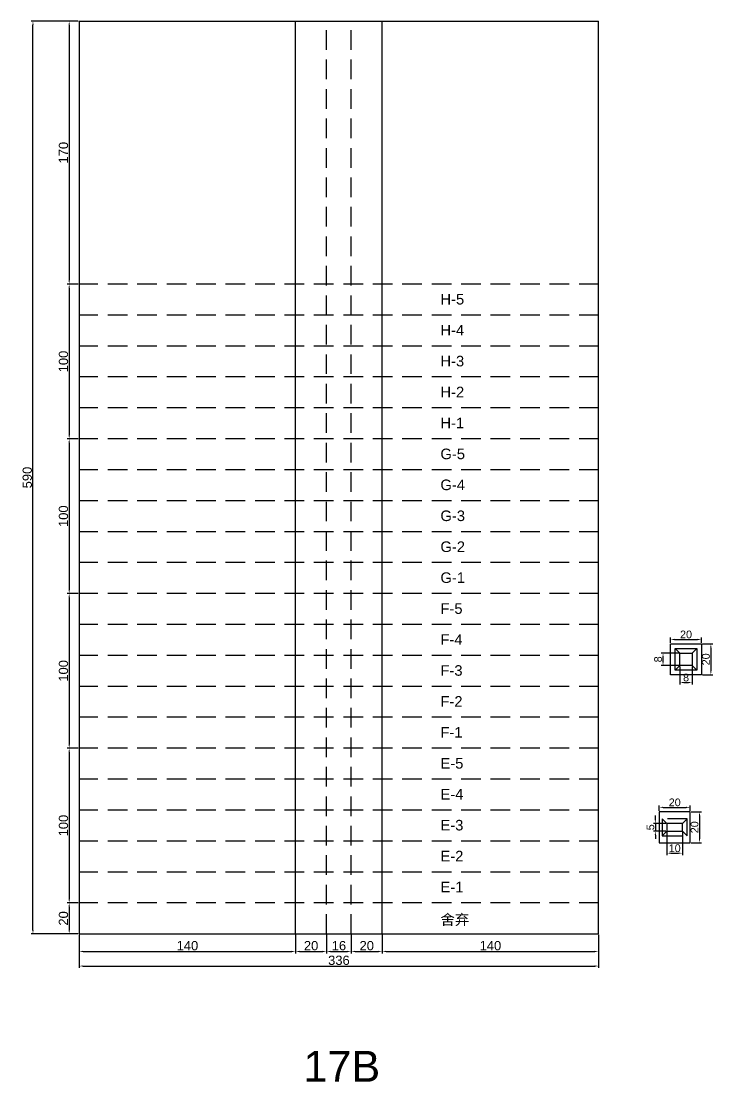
# Model space of a CAD drawing. Header units: millimetres. Extents: x 1455 to 24185, y -7314 to 4772.
# Drawn here: x 16530 to 16977, y -3428 to -2743 of the extents above; entities that cross this region are included whole.
import ezdxf

# ---------------------------------------------------------------- set-up
doc = ezdxf.new("R2010")
doc.units = ezdxf.units.MM
doc.linetypes.add('DASHED', pattern=[19.05, 12.7, -6.35])
doc.layers.add('尺寸标注', color=6, linetype='Continuous')
doc.layers.add('标号', color=4, linetype='Continuous')
doc.styles.get("Standard").update_dxf_attribs({"font": 'arial.ttf'})
doc.dimstyles.new('ISO-25', dxfattribs={"dimtxt": 5, "dimasz": 2.5, "dimexe": 1.25, "dimexo": 0.625, "dimtad": 1, "dimtxsty": 'Standard', "dimcen": 2.5, "dimadec": 0, "dimazin": 0, "dimtfac": 1, "dimtmove": 0, "dimatfit": 3, "dimfxl": 1, "dimarcsym": 0})
doc.dimstyles.new('ISO-25-old', dxfattribs={"dimtxt": 6, "dimasz": 2.5, "dimexe": 1.25, "dimexo": 0.625, "dimtad": 1, "dimtxsty": 'Standard', "dimcen": 2.5, "dimadec": 0, "dimazin": 0, "dimtfac": 1, "dimtmove": 0, "dimatfit": 3, "dimfxl": 1, "dimarcsym": 0})

# ---------------------------------------------------------------- blocks, each defined once
blk = doc.blocks.new('*D2709')
at = {"layer": 'Defpoints', "color": 0, "transparency": 16777216}
for p in [(16567.55, -2742.67), (16561.08, -2912.67), (16567.55, -2912.67)]:
    blk.add_point(p, dxfattribs=at)
at = {"layer": '尺寸标注', "color": 0, "lineweight": -2, "transparency": 16777216}
for p, q in [((16566.93, -2742.67), (16559.83, -2742.67)), ((16561.08, -2745.17), (16561.08, -2910.17)), ((16566.93, -2912.67), (16559.83, -2912.67))]:
    blk.add_line(p, q, dxfattribs=at)
at = {"layer": '尺寸标注', "color": 0, "transparency": 16777216}
for points in [[(16560.66, -2745.17), (16561.49, -2745.17), (16561.08, -2742.67)], [(16560.66, -2910.17), (16561.49, -2910.17), (16561.08, -2912.67)]]:
    blk.add_solid(points, dxfattribs=at)
at = {"layer": '尺寸标注', "color": 0, "transparency": 16777216, "insert": (16557.39, -2827.67), "char_height": 6, "attachment_point": 5, "rotation": 90}
blk.add_mtext('170', dxfattribs=at)
blk = doc.blocks.new('*D2710')
at = {"layer": 'Defpoints', "color": 0, "transparency": 16777216}
for p in [(16567.55, -2912.67), (16561.08, -3012.67), (16567.55, -3012.67)]:
    blk.add_point(p, dxfattribs=at)
at = {"layer": '尺寸标注', "color": 0, "lineweight": -2, "transparency": 16777216}
for p, q in [((16566.93, -2912.67), (16559.83, -2912.67)), ((16561.08, -2915.17), (16561.08, -3010.17)), ((16566.93, -3012.67), (16559.83, -3012.67))]:
    blk.add_line(p, q, dxfattribs=at)
at = {"layer": '尺寸标注', "color": 0, "transparency": 16777216}
for points in [[(16560.66, -2915.17), (16561.49, -2915.17), (16561.08, -2912.67)], [(16560.66, -3010.17), (16561.49, -3010.17), (16561.08, -3012.67)]]:
    blk.add_solid(points, dxfattribs=at)
at = {"layer": '尺寸标注', "color": 0, "transparency": 16777216, "insert": (16557.39, -2962.67), "char_height": 6, "attachment_point": 5, "rotation": 90}
blk.add_mtext('100', dxfattribs=at)
blk = doc.blocks.new('*D2711')
at = {"layer": 'Defpoints', "color": 0, "transparency": 16777216}
for p in [(16567.55, -3012.67), (16561.08, -3112.67), (16567.55, -3112.67)]:
    blk.add_point(p, dxfattribs=at)
at = {"layer": '尺寸标注', "color": 0, "lineweight": -2, "transparency": 16777216}
for p, q in [((16566.93, -3012.67), (16559.83, -3012.67)), ((16561.08, -3015.17), (16561.08, -3110.17)), ((16566.93, -3112.67), (16559.83, -3112.67))]:
    blk.add_line(p, q, dxfattribs=at)
at = {"layer": '尺寸标注', "color": 0, "transparency": 16777216}
for points in [[(16560.66, -3015.17), (16561.49, -3015.17), (16561.08, -3012.67)], [(16560.66, -3110.17), (16561.49, -3110.17), (16561.08, -3112.67)]]:
    blk.add_solid(points, dxfattribs=at)
at = {"layer": '尺寸标注', "color": 0, "transparency": 16777216, "insert": (16557.39, -3062.67), "char_height": 6, "attachment_point": 5, "rotation": 90}
blk.add_mtext('100', dxfattribs=at)
blk = doc.blocks.new('*D2712')
at = {"layer": 'Defpoints', "color": 0, "transparency": 16777216}
for p in [(16567.55, -3112.67), (16561.08, -3212.67), (16567.55, -3212.67)]:
    blk.add_point(p, dxfattribs=at)
at = {"layer": '尺寸标注', "color": 0, "lineweight": -2, "transparency": 16777216}
for p, q in [((16566.93, -3112.67), (16559.83, -3112.67)), ((16561.08, -3115.17), (16561.08, -3210.17)), ((16566.93, -3212.67), (16559.83, -3212.67))]:
    blk.add_line(p, q, dxfattribs=at)
at = {"layer": '尺寸标注', "color": 0, "transparency": 16777216}
for points in [[(16560.66, -3115.17), (16561.49, -3115.17), (16561.08, -3112.67)], [(16560.66, -3210.17), (16561.49, -3210.17), (16561.08, -3212.67)]]:
    blk.add_solid(points, dxfattribs=at)
at = {"layer": '尺寸标注', "color": 0, "transparency": 16777216, "insert": (16557.39, -3162.67), "char_height": 6, "attachment_point": 5, "rotation": 90}
blk.add_mtext('100', dxfattribs=at)
blk = doc.blocks.new('*D2713')
at = {"layer": 'Defpoints', "color": 0, "transparency": 16777216}
for p in [(16567.55, -3212.67), (16561.08, -3312.67), (16567.55, -3312.67)]:
    blk.add_point(p, dxfattribs=at)
at = {"layer": '尺寸标注', "color": 0, "lineweight": -2, "transparency": 16777216}
for p, q in [((16566.93, -3212.67), (16559.83, -3212.67)), ((16561.08, -3215.17), (16561.08, -3310.17)), ((16566.93, -3312.67), (16559.83, -3312.67))]:
    blk.add_line(p, q, dxfattribs=at)
at = {"layer": '尺寸标注', "color": 0, "transparency": 16777216}
for points in [[(16560.66, -3215.17), (16561.49, -3215.17), (16561.08, -3212.67)], [(16560.66, -3310.17), (16561.49, -3310.17), (16561.08, -3312.67)]]:
    blk.add_solid(points, dxfattribs=at)
at = {"layer": '尺寸标注', "color": 0, "transparency": 16777216, "insert": (16557.39, -3262.67), "char_height": 6, "attachment_point": 5, "rotation": 90}
blk.add_mtext('100', dxfattribs=at)
blk = doc.blocks.new('*D2714')
at = {"layer": 'Defpoints', "color": 0, "transparency": 16777216}
for p in [(16567.55, -3312.67), (16561.08, -3332.67), (16567.55, -3332.67)]:
    blk.add_point(p, dxfattribs=at)
at = {"layer": '尺寸标注', "color": 0, "lineweight": -2, "transparency": 16777216}
for p, q in [((16566.93, -3312.67), (16559.83, -3312.67)), ((16561.08, -3315.17), (16561.08, -3330.17)), ((16566.93, -3332.67), (16559.83, -3332.67))]:
    blk.add_line(p, q, dxfattribs=at)
at = {"layer": '尺寸标注', "color": 0, "transparency": 16777216}
for points in [[(16560.66, -3315.17), (16561.49, -3315.17), (16561.08, -3312.67)], [(16560.66, -3330.17), (16561.49, -3330.17), (16561.08, -3332.67)]]:
    blk.add_solid(points, dxfattribs=at)
at = {"layer": '尺寸标注', "color": 0, "transparency": 16777216, "insert": (16557.39, -3322.67), "char_height": 6, "attachment_point": 5, "rotation": 90}
blk.add_mtext('20', dxfattribs=at)
blk = doc.blocks.new('*D2264')
at = {"layer": 'Defpoints', "color": 0, "transparency": 16777216}
for p in [(16567.55, -3332.67), (16707.55, -3332.67), (16707.55, -3344.01)]:
    blk.add_point(p, dxfattribs=at)
at = {"layer": '尺寸标注', "color": 0, "lineweight": -2, "transparency": 16777216}
for p, q in [((16567.55, -3333.3), (16567.55, -3345.26)), ((16707.55, -3333.3), (16707.55, -3345.26)), ((16570.05, -3344.01), (16705.05, -3344.01))]:
    blk.add_line(p, q, dxfattribs=at)
at = {"layer": '尺寸标注', "color": 0, "transparency": 16777216}
for points in [[(16570.05, -3343.59), (16570.05, -3344.42), (16567.55, -3344.01)], [(16705.05, -3343.59), (16705.05, -3344.42), (16707.55, -3344.01)]]:
    blk.add_solid(points, dxfattribs=at)
at = {"layer": '尺寸标注', "color": 0, "transparency": 16777216, "insert": (16637.55, -3340.32), "char_height": 6, "attachment_point": 5}
blk.add_mtext('140', dxfattribs=at)
blk = doc.blocks.new('*D2265')
at = {"layer": 'Defpoints', "color": 0, "transparency": 16777216}
for p in [(16707.55, -3332.67), (16727.55, -3332.67), (16727.55, -3344.01)]:
    blk.add_point(p, dxfattribs=at)
at = {"layer": '尺寸标注', "color": 0, "lineweight": -2, "transparency": 16777216}
for p, q in [((16707.55, -3333.3), (16707.55, -3345.26)), ((16727.55, -3333.3), (16727.55, -3345.26)), ((16710.05, -3344.01), (16725.05, -3344.01))]:
    blk.add_line(p, q, dxfattribs=at)
at = {"layer": '尺寸标注', "color": 0, "transparency": 16777216}
for points in [[(16710.05, -3343.59), (16710.05, -3344.42), (16707.55, -3344.01)], [(16725.05, -3343.59), (16725.05, -3344.42), (16727.55, -3344.01)]]:
    blk.add_solid(points, dxfattribs=at)
at = {"layer": '尺寸标注', "color": 0, "transparency": 16777216, "insert": (16717.55, -3340.32), "char_height": 6, "attachment_point": 5}
blk.add_mtext('20', dxfattribs=at)
blk = doc.blocks.new('*D2715')
at = {"layer": 'Defpoints', "color": 0, "transparency": 16777216}
for p in [(16763.55, -3332.67), (16903.55, -3332.67), (16903.55, -3344.01)]:
    blk.add_point(p, dxfattribs=at)
at = {"layer": '尺寸标注', "color": 0, "lineweight": -2, "transparency": 16777216}
for p, q in [((16763.55, -3333.3), (16763.55, -3345.26)), ((16903.55, -3333.3), (16903.55, -3345.26)), ((16766.05, -3344.01), (16901.05, -3344.01))]:
    blk.add_line(p, q, dxfattribs=at)
at = {"layer": '尺寸标注', "color": 0, "transparency": 16777216}
for points in [[(16766.05, -3343.59), (16766.05, -3344.42), (16763.55, -3344.01)], [(16901.05, -3343.59), (16901.05, -3344.42), (16903.55, -3344.01)]]:
    blk.add_solid(points, dxfattribs=at)
at = {"layer": '尺寸标注', "color": 0, "transparency": 16777216, "insert": (16833.55, -3340.32), "char_height": 6, "attachment_point": 5}
blk.add_mtext('140', dxfattribs=at)
blk = doc.blocks.new('*D2266')
at = {"layer": 'Defpoints', "color": 0, "transparency": 16777216}
for p in [(16567.55, -3332.67), (16903.55, -3332.67), (16903.55, -3353.47)]:
    blk.add_point(p, dxfattribs=at)
at = {"layer": '尺寸标注', "color": 0, "lineweight": -2, "transparency": 16777216}
for p, q in [((16567.55, -3333.3), (16567.55, -3354.72)), ((16903.55, -3333.3), (16903.55, -3354.72)), ((16570.05, -3353.47), (16901.05, -3353.47))]:
    blk.add_line(p, q, dxfattribs=at)
at = {"layer": '尺寸标注', "color": 0, "transparency": 16777216}
for points in [[(16570.05, -3353.06), (16570.05, -3353.89), (16567.55, -3353.47)], [(16901.05, -3353.06), (16901.05, -3353.89), (16903.55, -3353.47)]]:
    blk.add_solid(points, dxfattribs=at)
at = {"layer": '尺寸标注', "color": 0, "transparency": 16777216, "insert": (16735.55, -3349.78), "char_height": 6, "attachment_point": 5}
blk.add_mtext('336', dxfattribs=at)
blk = doc.blocks.new('*D2716')
at = {"layer": 'Defpoints', "color": 0, "transparency": 16777216}
for p in [(16537.66, -2742.67), (16567.55, -2742.67), (16567.55, -3332.67)]:
    blk.add_point(p, dxfattribs=at)
at = {"layer": '尺寸标注', "color": 0, "lineweight": -2, "transparency": 16777216}
for p, q in [((16566.93, -2742.67), (16536.41, -2742.67)), ((16537.66, -3330.17), (16537.66, -2745.17)), ((16566.93, -3332.67), (16536.41, -3332.67))]:
    blk.add_line(p, q, dxfattribs=at)
at = {"layer": '尺寸标注', "color": 0, "transparency": 16777216}
for points in [[(16537.24, -2745.17), (16538.07, -2745.17), (16537.66, -2742.67)], [(16537.24, -3330.17), (16538.07, -3330.17), (16537.66, -3332.67)]]:
    blk.add_solid(points, dxfattribs=at)
at = {"layer": '尺寸标注', "color": 0, "transparency": 16777216, "insert": (16533.97, -3037.67), "char_height": 6, "attachment_point": 5, "rotation": 90}
blk.add_mtext('590', dxfattribs=at)
blk = doc.blocks.new('*D2723')
at = {"color": 0, "lineweight": -2, "transparency": 16777216}
for p, q in [((16947.75, -3266.87), (16947.75, -3281.75)), ((16957.75, -3266.87), (16957.75, -3281.75)), ((16950.25, -3280.5), (16955.25, -3280.5))]:
    blk.add_line(p, q, dxfattribs=at)
at = {"color": 0, "transparency": 16777216}
for points in [[(16950.25, -3280.09), (16950.25, -3280.92), (16947.75, -3280.5)], [(16955.25, -3280.09), (16955.25, -3280.92), (16957.75, -3280.5)]]:
    blk.add_solid(points, dxfattribs=at)
at = {"layer": 'Defpoints', "color": 0, "transparency": 16777216}
for p in [(16947.75, -3266.25), (16957.75, -3266.25), (16957.75, -3280.5)]:
    blk.add_point(p, dxfattribs=at)
at = {"color": 0, "transparency": 16777216, "insert": (16952.75, -3277.32), "char_height": 5, "attachment_point": 5}
blk.add_mtext('10', dxfattribs=at)
blk = doc.blocks.new('*D2724')
at = {"color": 0, "lineweight": -2, "transparency": 16777216}
for p, q in [((16950.09, -3144.57), (16950.09, -3141.06)), ((16952.59, -3142.31), (16967.59, -3142.31)), ((16970.09, -3144.57), (16970.09, -3141.06))]:
    blk.add_line(p, q, dxfattribs=at)
at = {"color": 0, "transparency": 16777216}
for points in [[(16952.59, -3141.89), (16952.59, -3142.72), (16950.09, -3142.31)], [(16967.59, -3141.89), (16967.59, -3142.72), (16970.09, -3142.31)]]:
    blk.add_solid(points, dxfattribs=at)
at = {"layer": 'Defpoints', "color": 0, "transparency": 16777216}
for p in [(16950.09, -3145.19), (16970.09, -3142.31), (16970.09, -3145.19)]:
    blk.add_point(p, dxfattribs=at)
at = {"color": 0, "transparency": 16777216, "insert": (16960.09, -3139.13), "char_height": 5, "attachment_point": 5}
blk.add_mtext('20', dxfattribs=at)
blk = doc.blocks.new('*D2725')
at = {"color": 0, "lineweight": -2, "transparency": 16777216}
for p, q in [((16970.72, -3145.19), (16977.4, -3145.19)), ((16976.15, -3147.69), (16976.15, -3162.69)), ((16970.72, -3165.19), (16977.4, -3165.19))]:
    blk.add_line(p, q, dxfattribs=at)
at = {"color": 0, "transparency": 16777216}
for points in [[(16975.73, -3147.69), (16976.57, -3147.69), (16976.15, -3145.19)], [(16975.73, -3162.69), (16976.57, -3162.69), (16976.15, -3165.19)]]:
    blk.add_solid(points, dxfattribs=at)
at = {"layer": 'Defpoints', "color": 0, "transparency": 16777216}
for p in [(16970.09, -3145.19), (16970.09, -3165.19), (16976.15, -3165.19)]:
    blk.add_point(p, dxfattribs=at)
at = {"color": 0, "transparency": 16777216, "insert": (16972.97, -3155.19), "char_height": 5, "attachment_point": 5, "rotation": 90}
blk.add_mtext('20', dxfattribs=at)
blk = doc.blocks.new('*D2295')
at = {"color": 0, "lineweight": -2, "transparency": 16777216}
for p, q in [((16942.75, -3253.12), (16942.75, -3249.62)), ((16962.75, -3253.12), (16962.75, -3249.62)), ((16945.25, -3250.87), (16960.25, -3250.87))]:
    blk.add_line(p, q, dxfattribs=at)
at = {"color": 0, "transparency": 16777216}
for points in [[(16945.25, -3250.45), (16945.25, -3251.28), (16942.75, -3250.87)], [(16960.25, -3250.45), (16960.25, -3251.28), (16962.75, -3250.87)]]:
    blk.add_solid(points, dxfattribs=at)
at = {"layer": 'Defpoints', "color": 0, "transparency": 16777216}
for p in [(16942.75, -3253.75), (16962.75, -3250.87), (16962.75, -3253.75)]:
    blk.add_point(p, dxfattribs=at)
at = {"color": 0, "transparency": 16777216, "insert": (16952.75, -3247.69), "char_height": 5, "attachment_point": 5}
blk.add_mtext('20', dxfattribs=at)
blk = doc.blocks.new('*D2296')
at = {"color": 0, "lineweight": -2, "transparency": 16777216}
for p, q in [((16963.37, -3253.75), (16970.05, -3253.75)), ((16968.8, -3256.25), (16968.8, -3271.25)), ((16963.37, -3273.75), (16970.05, -3273.75))]:
    blk.add_line(p, q, dxfattribs=at)
at = {"color": 0, "transparency": 16777216}
for points in [[(16968.39, -3256.25), (16969.22, -3256.25), (16968.8, -3253.75)], [(16968.39, -3271.25), (16969.22, -3271.25), (16968.8, -3273.75)]]:
    blk.add_solid(points, dxfattribs=at)
at = {"layer": 'Defpoints', "color": 0, "transparency": 16777216}
for p in [(16962.75, -3253.75), (16962.75, -3273.75), (16968.8, -3273.75)]:
    blk.add_point(p, dxfattribs=at)
at = {"color": 0, "transparency": 16777216, "insert": (16965.62, -3263.75), "char_height": 5, "attachment_point": 5, "rotation": 90}
blk.add_mtext('20', dxfattribs=at)
blk = doc.blocks.new('*D2748')
at = {"layer": 'Defpoints', "color": 0, "lineweight": -2, "transparency": 16777216}
for p, q in [((16940.24, -3258.75), (16940.24, -3256.25)), ((16947.12, -3261.25), (16938.99, -3261.25)), ((16940.24, -3261.25), (16940.24, -3266.25)), ((16947.12, -3266.25), (16938.99, -3266.25)), ((16940.24, -3268.75), (16940.24, -3271.25))]:
    blk.add_line(p, q, dxfattribs=at)
at = {"layer": 'Defpoints', "color": 0, "transparency": 16777216}
for p in [(16947.75, -3261.25), (16940.24, -3266.25), (16947.75, -3266.25)]:
    blk.add_point(p, dxfattribs=at)
for points in [[(16939.82, -3258.75), (16940.65, -3258.75), (16940.24, -3261.25)], [(16939.82, -3268.75), (16940.65, -3268.75), (16940.24, -3266.25)]]:
    blk.add_solid(points, dxfattribs=at)
at = {"layer": 'Defpoints', "color": 0, "transparency": 16777216, "insert": (16937.07, -3263.75), "char_height": 5, "attachment_point": 5, "rotation": 90}
blk.add_mtext('5', dxfattribs=at)
blk = doc.blocks.new('*D2749')
at = {"color": 0, "lineweight": -2, "transparency": 16777216}
for p, q in [((16956.09, -3159.82), (16956.09, -3171.43)), ((16964.09, -3159.82), (16964.09, -3171.43)), ((16958.59, -3170.18), (16961.59, -3170.18))]:
    blk.add_line(p, q, dxfattribs=at)
at = {"color": 0, "transparency": 16777216}
for points in [[(16958.59, -3169.76), (16958.59, -3170.59), (16956.09, -3170.18)], [(16961.59, -3169.76), (16961.59, -3170.59), (16964.09, -3170.18)]]:
    blk.add_solid(points, dxfattribs=at)
at = {"layer": 'Defpoints', "color": 0, "transparency": 16777216}
for p in [(16956.09, -3159.19), (16964.09, -3159.19), (16964.09, -3170.18)]:
    blk.add_point(p, dxfattribs=at)
at = {"color": 0, "transparency": 16777216, "insert": (16960.09, -3167), "char_height": 5, "attachment_point": 5}
blk.add_mtext('8', dxfattribs=at)
blk = doc.blocks.new('*D2750')
at = {"color": 0, "lineweight": -2, "transparency": 16777216}
for p, q in [((16955.47, -3151.19), (16943.95, -3151.19)), ((16945.2, -3156.69), (16945.2, -3153.69)), ((16955.47, -3159.19), (16943.95, -3159.19))]:
    blk.add_line(p, q, dxfattribs=at)
at = {"color": 0, "transparency": 16777216}
for points in [[(16944.79, -3153.69), (16945.62, -3153.69), (16945.2, -3151.19)], [(16944.79, -3156.69), (16945.62, -3156.69), (16945.2, -3159.19)]]:
    blk.add_solid(points, dxfattribs=at)
at = {"layer": 'Defpoints', "color": 0, "transparency": 16777216}
for p in [(16945.2, -3151.19), (16956.09, -3151.19), (16956.09, -3159.19)]:
    blk.add_point(p, dxfattribs=at)
at = {"color": 0, "transparency": 16777216, "insert": (16942.02, -3155.19), "char_height": 5, "attachment_point": 5, "rotation": 90}
blk.add_mtext('8', dxfattribs=at)
blk = doc.blocks.new('*D2756')
at = {"layer": 'Defpoints', "color": 0, "transparency": 16777216}
for p in [(16727.55, -3332.67), (16743.55, -3332.67), (16743.55, -3344.01)]:
    blk.add_point(p, dxfattribs=at)
at = {"layer": '尺寸标注', "color": 0, "lineweight": -2, "transparency": 16777216}
for p, q in [((16727.55, -3333.3), (16727.55, -3345.26)), ((16743.55, -3333.3), (16743.55, -3345.26)), ((16730.05, -3344.01), (16741.05, -3344.01))]:
    blk.add_line(p, q, dxfattribs=at)
at = {"layer": '尺寸标注', "color": 0, "transparency": 16777216}
for points in [[(16730.05, -3343.59), (16730.05, -3344.42), (16727.55, -3344.01)], [(16741.05, -3343.59), (16741.05, -3344.42), (16743.55, -3344.01)]]:
    blk.add_solid(points, dxfattribs=at)
at = {"layer": '尺寸标注', "color": 0, "transparency": 16777216, "insert": (16735.55, -3340.32), "char_height": 6, "attachment_point": 5}
blk.add_mtext('16', dxfattribs=at)
blk = doc.blocks.new('*D2757')
at = {"layer": 'Defpoints', "color": 0, "transparency": 16777216}
for p in [(16743.55, -3332.67), (16763.55, -3332.67), (16763.55, -3344.01)]:
    blk.add_point(p, dxfattribs=at)
at = {"layer": '尺寸标注', "color": 0, "lineweight": -2, "transparency": 16777216}
for p, q in [((16743.55, -3333.3), (16743.55, -3345.26)), ((16763.55, -3333.3), (16763.55, -3345.26)), ((16746.05, -3344.01), (16761.05, -3344.01))]:
    blk.add_line(p, q, dxfattribs=at)
at = {"layer": '尺寸标注', "color": 0, "transparency": 16777216}
for points in [[(16746.05, -3343.59), (16746.05, -3344.42), (16743.55, -3344.01)], [(16761.05, -3343.59), (16761.05, -3344.42), (16763.55, -3344.01)]]:
    blk.add_solid(points, dxfattribs=at)
at = {"layer": '尺寸标注', "color": 0, "transparency": 16777216, "insert": (16753.55, -3340.32), "char_height": 6, "attachment_point": 5}
blk.add_mtext('20', dxfattribs=at)

msp = doc.modelspace()

# ---------------------------------------------------------------- linework, layer by layer
for p, q in [((16567.553, -2742.674), (16567.553, -3332.674)), ((16567.553, -2742.674), (16903.553, -2742.674)), ((16707.553, -3332.674), (16707.553, -2742.674)), ((16763.553, -3332.674), (16763.553, -2742.674)), ((16903.553, -3332.674), (16903.553, -2742.674)), ((16950.093, -3165.192), (16950.093, -3145.192)), ((16950.093, -3145.192), (16970.093, -3145.192)), ((16970.093, -3145.192), (16970.093, -3165.192)), ((16953.093, -3162.192), (16953.093, -3148.192)), ((16953.093, -3148.192), (16967.093, -3148.192)), ((16953.093, -3148.192), (16956.093, -3151.192)), ((16956.093, -3159.192), (16956.093, -3151.192)), ((16956.093, -3151.192), (16964.093, -3151.192)), ((16967.093, -3148.192), (16964.093, -3151.192)), ((16964.093, -3151.192), (16964.093, -3159.192)), ((16967.093, -3148.192), (16967.093, -3162.192)), ((16956.093, -3159.192), (16953.093, -3162.192)), ((16964.093, -3159.192), (16956.093, -3159.192)), ((16964.093, -3159.192), (16967.093, -3162.192)), ((16970.093, -3165.192), (16950.093, -3165.192)), ((16967.093, -3162.192), (16953.093, -3162.192)), ((16962.745, -3253.75), (16942.745, -3253.75)), ((16942.745, -3253.75), (16942.745, -3273.75)), ((16962.745, -3273.75), (16962.745, -3253.75)), ((16947.745, -3261.25), (16944.745, -3258.25)), ((16957.745, -3261.25), (16960.745, -3258.25)), ((16947.745, -3266.25), (16944.745, -3269.25)), ((16957.745, -3266.25), (16960.745, -3269.25)), ((16942.745, -3273.75), (16962.745, -3273.75)), ((16567.553, -3332.674), (16903.553, -3332.674))]:
    msp.add_line(p, q)
at = {"linetype": 'DASHED'}
for p, q in [((16727.553, -3332.674), (16727.553, -2742.674)), ((16743.553, -3332.674), (16743.553, -2742.674)), ((16903.553, -2912.674), (16567.553, -2912.674)), ((16903.553, -3012.674), (16567.553, -3012.674)), ((16903.553, -3112.674), (16567.553, -3112.674)), ((16903.553, -3212.674), (16567.553, -3212.674)), ((16960.745, -3258.25), (16944.745, -3258.25)), ((16944.745, -3258.25), (16944.745, -3269.25)), ((16957.745, -3261.25), (16947.745, -3261.25)), ((16947.745, -3261.25), (16947.745, -3266.25)), ((16957.745, -3266.25), (16957.745, -3261.25)), ((16960.745, -3269.25), (16960.745, -3258.25)), ((16944.745, -3269.25), (16960.745, -3269.25)), ((16947.745, -3266.25), (16957.745, -3266.25)), ((16903.553, -3312.674), (16567.553, -3312.674))]:
    msp.add_line(p, q, dxfattribs=at)
at = {"layer": '标号', "linetype": 'DASHED'}
for p, q in [((16903.553, -2932.674), (16567.553, -2932.674)), ((16903.553, -2952.674), (16567.553, -2952.674)), ((16903.553, -2972.674), (16567.553, -2972.674)), ((16903.553, -2992.674), (16567.553, -2992.674)), ((16903.553, -3032.674), (16567.553, -3032.674)), ((16903.553, -3052.674), (16567.553, -3052.674)), ((16903.553, -3072.674), (16567.553, -3072.674)), ((16903.553, -3092.674), (16567.553, -3092.674)), ((16903.553, -3132.674), (16567.553, -3132.674)), ((16903.553, -3152.674), (16567.553, -3152.674)), ((16903.553, -3172.674), (16567.553, -3172.674)), ((16903.553, -3192.674), (16567.553, -3192.674)), ((16903.553, -3232.674), (16567.553, -3232.674)), ((16903.553, -3252.674), (16567.553, -3252.674)), ((16903.553, -3272.674), (16567.553, -3272.674)), ((16903.553, -3292.674), (16567.553, -3292.674))]:
    msp.add_line(p, q, dxfattribs=at)

# ---------------------------------------------------------------- texts
for s, p in [('H-5', (16801.204, -2925.812)), ('H-4', (16801.204, -2945.812)), ('H-3', (16801.204, -2965.812)), ('H-2', (16801.204, -2985.812)), ('H-1', (16801.204, -3005.812)), ('G-5', (16801.204, -3025.812)), ('G-4', (16801.204, -3045.812)), ('G-3', (16801.204, -3065.812)), ('G-2', (16801.204, -3085.812)), ('G-1', (16801.204, -3105.812)), ('F-5', (16801.204, -3125.812)), ('F-4', (16801.204, -3145.812)), ('F-3', (16801.204, -3165.812)), ('F-2', (16801.204, -3185.812)), ('F-1', (16801.204, -3205.812)), ('E-5', (16801.204, -3225.812)), ('E-4', (16801.204, -3245.812)), ('E-3', (16801.204, -3265.812)), ('E-2', (16801.204, -3285.812)), ('E-1', (16801.204, -3305.812)), ('舍弃', (16801.204, -3326.901))]:
    msp.add_text(s, height=6.8359).set_placement(p)
at = {"layer": '标号', "insert": (16712.556, -3408.287), "char_height": 20, "attachment_point": 1}
msp.add_mtext_dynamic_manual_height_columns('17B', width=70.10425, gutter_width=12.5, heights=[0], dxfattribs=at)

# ---------------------------------------------------------------- dimensions: what is measured, and where the dimension line sits
for p1, p2, distance, picture, middle in [((16950.093, -3145.192), (16970.093, -3145.192), 2.884, '*D2724', (16960.093, -3139.13)), ((16970.093, -3145.192), (16970.093, -3165.192), 6.057, '*D2725', (16972.972, -3155.192)), ((16956.093, -3159.192), (16956.093, -3151.192), 10.891, '*D2750', (16942.024, -3155.192)), ((16956.093, -3159.192), (16964.093, -3159.192), -10.984, '*D2749', (16960.093, -3166.998)), ((16942.745, -3253.75), (16962.745, -3253.75), 2.884, '*D2295', (16952.745, -3247.688)), ((16962.745, -3253.75), (16962.745, -3273.75), 6.057, '*D2296', (16965.625, -3263.75)), ((16947.745, -3266.25), (16957.745, -3266.25), -14.253, '*D2723', (16952.745, -3277.325))]:
    dim = msp.add_aligned_dim(p1=p1, p2=p2, distance=distance, dimstyle='ISO-25')
    dim.commit()
    dim.dimension.update_dxf_attribs({"geometry": picture, "text_midpoint": middle})
at = {"layer": 'Defpoints'}
dim = msp.add_aligned_dim(p1=(16947.745, -3261.25), p2=(16947.745, -3266.25), distance=-7.509, dimstyle='ISO-25', dxfattribs=at)
dim.commit()
dim.dimension.update_dxf_attribs({"geometry": '*D2748', "text_midpoint": (16937.068, -3263.75)})
at = {"layer": '尺寸标注'}
for p1, p2, distance, picture, middle in [((16567.553, -3332.674), (16567.553, -2742.674), 29.895, '*D2716', (16533.969, -3037.674)), ((16567.553, -2742.674), (16567.553, -2912.674), -6.478, '*D2709', (16557.387, -2827.674)), ((16567.553, -2912.674), (16567.553, -3012.674), -6.478, '*D2710', (16557.387, -2962.674)), ((16567.553, -3012.674), (16567.553, -3112.674), -6.478, '*D2711', (16557.387, -3062.674)), ((16567.553, -3112.674), (16567.553, -3212.674), -6.478, '*D2712', (16557.387, -3162.674)), ((16567.553, -3212.674), (16567.553, -3312.674), -6.478, '*D2713', (16557.387, -3262.674)), ((16567.553, -3312.674), (16567.553, -3332.674), -6.478, '*D2714', (16557.387, -3322.674)), ((16567.553, -3332.674), (16707.553, -3332.674), -11.333, '*D2264', (16637.553, -3340.318)), ((16567.553, -3332.674), (16903.553, -3332.674), -20.798, '*D2266', (16735.553, -3349.781)), ((16707.553, -3332.674), (16727.553, -3332.674), -11.333, '*D2265', (16717.553, -3340.318)), ((16727.553, -3332.674), (16743.553, -3332.674), -11.333, '*D2756', (16735.553, -3340.318)), ((16743.553, -3332.674), (16763.553, -3332.674), -11.333, '*D2757', (16753.553, -3340.318)), ((16763.553, -3332.674), (16903.553, -3332.674), -11.333, '*D2715', (16833.553, -3340.318))]:
    dim = msp.add_aligned_dim(p1=p1, p2=p2, distance=distance, dimstyle='ISO-25-old', dxfattribs=at)
    dim.commit()
    dim.dimension.update_dxf_attribs({"geometry": picture, "text_midpoint": middle})

doc.saveas('drawing.dxf')
